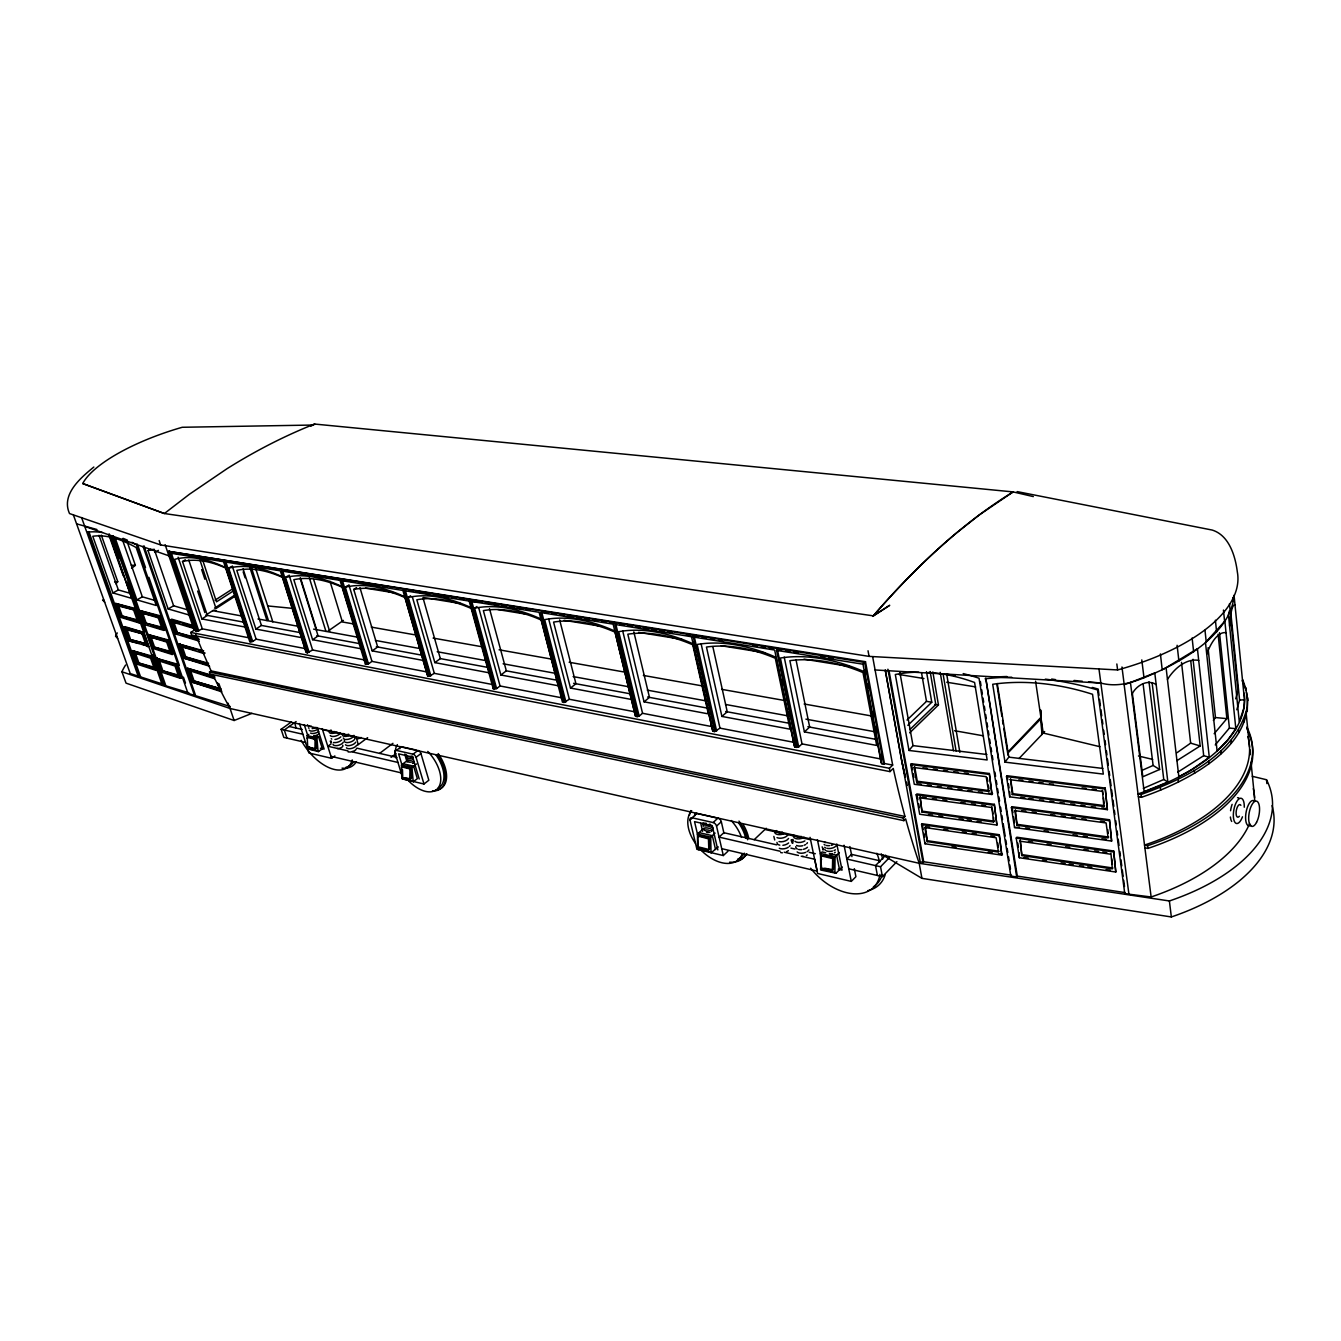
<?xml version="1.0" encoding="UTF-8"?>
<svg xmlns="http://www.w3.org/2000/svg" width="1341" height="1341" viewBox="0 0 1341 1341"><rect width="100%" height="100%" fill="white"/><g stroke="black" fill="none" stroke-linecap="round" stroke-linejoin="round"><path stroke-width="1.5" d="M314.967 749.166L315.085 739.444L307.91 737.366L307.156 738.321L308.698 737.097L315.889 739.075L316.493 748.228L314.867 749.15L307.525 746.451L309.134 747.356M316.51 748.094L315.621 748.194M842.249 866.923L835.979 873.242L820.742 869.991L820.541 853.479L822.117 851.937L825.738 852.759M820.809 866.487L821.379 855.893L832.66 858.592L832.409 870.292L821.849 868.096L820.826 866.672L821.631 866.118M824.765 868.23L833.348 869.84L833.784 858.944L832.778 857.687L822.938 855.424L821.765 856.178M835.979 873.242L834.907 872.622L835.057 856.798L839.349 852.524M409.743 779.121L410.028 768.98L401.948 766.901L401.546 767.823L403.138 766.566L410.899 768.711L411.452 778.031L409.743 779.121C408.921 778.635 399.635 778.199 402.686 775.802L402.484 769.633M697.756 837.304L698.695 836.214L708.467 838.863L708.802 849.272L707.713 850.16L698.208 847.629L697.756 837.304L699.684 835.912L708.668 838.008L709.624 839.365L709.322 849.607L698.845 847.009M1138.375 796.705L1141.459 797.292C1188.528 781.25 1267.631 741.573 1242.604 679.535M1247.264 711.032L1247.616 697.789M1234.072 595.588L1244.448 699.767L1243.945 707.813L1239.285 721.81L1228.44 614.58L1229.429 610.775M1100.76 683.038C1122.735 688.989 1142.75 678.429 1162.278 669.729C1177.884 662.102 1192.903 653.201 1206.246 642.004C1219.69 629.868 1233.083 614.346 1233.854 595.354M330.707 742.646L331.143 740.986M773.841 836.382L774.729 839.969M1244.197 693.23A187.153 92.328 -7.2 0 1 1138.023 793.906L1141.09 794.492C1183.516 779.054 1234.575 756.089 1246.996 708.299M1236.804 709.791L1239.587 700.069L1230.535 610.004M1235.698 698.812L1237.994 690.85L1230.451 615.955M822.737 849.674L823.156 848.4M793 839.416L792.816 843.204M1235.832 728.683L1227.786 739.947L1217.092 750.926L1205.475 642.523L1224.853 621.134L1235.832 728.683L1229.395 728.062L1215.248 744.942M1099.017 669.31L1128.921 894.196L1124.764 893.559L1125.334 892.653L1017.283 876.092L1016.679 876.964L1010.846 876.075L979.031 678.228A193.942 139.598 36.3 0 0 963.19 673.584M1115.796 872.019L1113.667 850.999L1016.847 837.22L1016.227 838.075L1019.328 857.737L1115.796 872.019L1113.667 850.999M1021.859 855.558L1020.216 840.271L1021.859 855.558L1112.343 868.884L1110.935 853.245M1111.622 841.075L1109.46 819.753L1012.036 806.712L1011.399 807.567L1014.55 827.514L1111.622 841.075L1109.46 819.753M1107.381 809.662L1105.185 788.055L1007.141 775.735L1006.504 776.59L1009.706 796.839L1107.381 809.662L1105.185 788.055M1103.878 806.511L1104.481 805.623L1012.891 793.688L1012.254 794.543L1103.878 806.511L1102.419 790.436L1102.939 794.224M1010.846 876.075L1011.466 875.204L923.681 861.743L920.261 862.162L885.228 669.93L901.571 760.28A751.027 312.738 -84.4 0 0 905.343 777.16M1019.328 857.737L1019.328 852.943M1001.811 855.139L999.263 834.705L922.206 823.743L921.552 824.564L925.022 843.774L1001.811 855.139L999.263 834.705M1014.55 827.514L1019.311 827.229M1017.098 825.268L1014.785 810.635L1106.107 822.955L1108.135 837.941L1017.098 825.268L1015.422 809.78M996.916 825.05L994.335 804.332L916.842 793.939L916.171 794.777L919.691 814.255L996.916 825.05L994.335 804.332M922.021 812.059L920.11 796.94L922.021 812.059L993.564 821.999L993.614 817.507M1009.706 796.839L1009.706 791.944M993.564 821.999L991.837 806.595M1012.254 794.543L1010.561 778.836L1012.891 793.688M1213.354 720.368L1215.466 717.552L1208.023 647.753M991.971 794.509L989.34 773.506L911.394 763.733L910.723 764.538L914.294 784.301L991.971 794.509L989.34 773.506M988.602 791.441L989.239 790.603L917.294 781.233L916.641 782.054L988.602 791.441L986.188 776.674L914.026 767.538L916.641 782.054M1004.996 762.141L992.709 684.279A213.94 154.835 33.1 0 1 1092.546 694.286L1103.308 774.109L1004.996 762.141L1008.818 757.145L997.268 683.524M927.335 841.645L924.804 827.548L996.145 837.773L998.475 852.122L927.335 841.645L925.458 826.71L929.531 827.296M925.022 843.774L925.659 842.936M872.874 616.391L873.309 615.854A925.508 392.192 -74.1 0 1 956.317 533.098L979.349 514.877L1013.125 491.912L1033.324 496.589M914.026 767.538L914.696 766.734L917.294 781.233M1016.679 876.964L985.752 678.01L1017.283 876.092M928.542 672.461A148.549 108.185 36.7 0 1 974.589 682.468L987.144 759.961L908.997 750.457L913.003 745.613L899.794 671.891M1214.141 733.728L1226.881 718.625L1218.097 634.209M115.946 583.804L117.773 581.709L101.296 535.109M1008.264 751.698L1041.035 717.251A1241.665 811.691 -68.1 0 0 1040.65 710.277M1044.656 731.532L1041.873 734.466A1238.212 809.076 -68.2 0 0 1040.666 710.043M1019.009 758.537L1041.94 734.466L1041.035 717.251M1008.013 752.921L1041.203 718.441M848.769 868.817L882.428 876.628L896.878 861.676M882.428 876.628L880.534 866.755L889.234 857.804M885.697 855.189L875.522 865.599L877.433 875.472M810.065 837.337L817.574 873.444L851.284 881.406L855.91 876.696L854.301 868.666M863.839 663.443L863.001 664.214L881.674 763.917L883.669 764.303L884.473 763.515L865.481 661.683L168.53 551.335L195.652 631.209L196.524 630.656L194.194 630.203L190.74 632.449L191.629 635.064L890.005 771.611L893.257 768.427A752.77 315.018 -84.4 0 0 903.214 809.88L904.974 816.451L211.14 670.902L209.464 672.042L210.151 674.087L903.868 820.658L905.644 818.865L907.555 825.704A752.77 315.018 -84.4 0 0 919.188 863.286L921.938 878.355L1171.347 916.959A183.482 98.848 -6 0 0 1272.073 805.589M903.868 820.658L903.398 818.06L904.974 816.451M190.74 632.449L889.401 768.292L892.67 765.091L872.689 656.956M909.684 732.856L938.449 704.947L932.833 671.925M909.969 729.521L935.8 704.494L930.134 671.539M907.84 725.347L931.777 702.248L926.497 671.657M907.019 720.067L926.497 701.343L931.777 702.248M754.195 839.684L766.231 828.269M724.006 833.482L721.324 821.715A3.487 2.196 47.5 0 0 717.871 818.178L696.867 813.451L692.09 817.792A3.47 2.162 47.9 0 0 690.028 820.072L696.918 849.289L723.319 855.558L728.046 851.133M718.273 846.909L711.015 852.91L710.73 837.153L715.088 833.113M723.319 855.558L716.547 826.106L721.324 821.715M692.375 636.003L691.503 636.724L712.842 731.264L714.602 731.599L693.297 637.009L774.645 650.05L794.744 747.105L795.582 746.334L794.325 740.282M692.09 817.792L713.094 822.553L717.871 818.178M794.744 747.105L798.7 746.937L802.019 743.886L882.445 759.308M804.399 731.884L876.679 745.428L863.001 672.595A163.535 108.688 45.1 0 0 789.866 660.66L804.399 731.884L809.662 727.073L796.068 660.023M698.661 849.741L697.555 849.121L697.488 834.068L703.237 828.788M690.028 820.072L692.409 817.893M168.53 551.335L864.643 662.454L865.481 661.683M714.602 731.599L719.983 728.146L793.57 742.26M712.842 731.264L713.68 730.527L712.507 730.292L692.979 643.781A164.591 104.229 48.6 0 0 618.721 631.695L639.171 716.128L637.193 716.63L635.533 716.312L613.139 624.152L540.741 612.552L564.025 702.466L569.355 699.264L634.595 711.769M721.911 716.429L790 729.186L775.299 658.28A158.154 102.871 47 0 0 706.456 647.049L721.911 716.429L727.241 711.786L712.825 646.597M796.621 747.473L776.556 650.351L781.535 650.268M639.171 716.128L642.557 713.295L711.786 726.587M635.533 716.312L636.372 715.591L635.265 715.373L614.765 631.058A159.78 98.748 49.9 0 0 544.647 619.643L565.936 701.997M1190.724 660.761L1200.178 745.948L1190.64 743.149L1177.012 752.687M644.066 701.829L708.333 713.881L692.727 644.803A153.276 97.407 48.6 0 0 627.823 634.209L644.066 701.829L649.463 697.37L633.824 631.846M131.586 568.366L135.374 565.332L127.345 542.25M1209.297 757.33L1191.21 769.969L1178.84 776.724L1166.083 667.684L1197.429 648.726L1209.297 757.33L1203.698 755.67L1177.767 772.148M693.297 637.009L698.242 636.941M93.836 467.037C80.661 477.798 60.881 494.443 69.531 513.569L160.652 544.949L869.069 656.386L1117.606 669.947A184.17 82.287 -7.9 0 0 1237.357 572.087C1235.346 556.113 1229.194 535.361 1212.23 530.064L1017.098 491.594M614.882 632.097A148.817 92.294 50 0 0 553.582 622.09L570.495 688.05L575.943 683.742L559.65 619.894M423.991 784.016L428.835 780.227L420.94 753.558A3.101 1.743 52.4 0 0 417.939 750.44L413.045 754.195L396.366 750.407A3.084 1.727 52.6 0 0 394.975 752.536L402.971 779.037L423.991 784.016L416.045 757.33A3.101 1.743 52.4 0 0 413.045 754.195M416.464 763.968L411.989 767.421L413.212 781.769L417.353 778.685L413.615 766.164L403.088 763.733M413.631 781.585L401.965 778.668L401.462 764.99L407.362 760.448M416.045 757.33L420.94 753.558M492.549 684.53L434.333 673.35L429.07 676.367L404.328 590.677L469.166 601.07L493.253 688.788L494.108 688.117L489.733 672.176M493.253 688.788L496.606 688.604L500.059 685.972L561.577 697.773M396.366 750.407L401.261 746.686L416.096 750.021M391.069 757.363L396.048 753.575M500.864 674.992L558.376 685.771L541.345 620.095A144.711 87.5 51.2 0 0 483.363 610.624L500.864 674.992L506.328 670.835L489.482 608.579M379.62 753.391L392.947 743.316M540.741 612.552L541.63 611.882L564.879 701.796M357.645 745.093L367.635 737.651M299.412 723.537L308.899 752.971L331.613 758.319L334.864 755.922M331.16 743.853L327.908 746.25L347.922 750.876M346.38 580.653L341.385 580.586L402.887 590.442L427.645 676.082L428.517 675.445L422.767 655.531M488.828 670.835L471.764 608.747A140.906 83.025 52.2 0 0 416.833 599.779L434.853 662.622L440.334 658.599L423.002 597.818M318.521 736.628L316.878 737.818L318.102 751.698L322.41 748.798L318.521 736.628L314.615 735.74M318.655 751.547L307.81 748.982L307.123 735.589L308.765 734.399M496.606 688.604L474.597 608.227L476.96 606.518M494.745 689.073L470.674 601.321L481.637 602.293M296.11 721.542L284.292 730.007L286.94 738.137M469.166 601.07L470.054 600.433M364.769 660.007L312.604 649.999L307.424 652.832L281.61 570.998L340.027 580.368L365.355 664.046L368.473 663.862L371.943 661.381L426.941 671.942M305.497 742.428L283.789 737.399L281.124 729.286L291.265 722.028M365.355 664.046L366.227 663.426L342.139 586.671A143.906 80.192 53.7 0 0 285.532 577.451L309.151 652.396M356.555 587.576L353.739 589.47L372.178 650.871L377.676 646.982L359.941 587.66M328.109 631.041L343.397 620.397M430.88 675.914L408.251 597.432L410.614 595.773M343.313 587.777A134.066 74.945 53.8 0 0 293.813 579.698L312.604 639.707L318.102 635.936L300.049 578.005M368.473 663.862L345.308 587.174L347.688 585.581M340.027 580.368L340.916 579.765L366.713 664.298M249.208 637.847L202.307 628.845L196.825 631.443L170.257 553.146L223.545 561.695L249.778 641.685L250.633 641.099L225.07 563.086M249.778 641.685L252.678 641.484L256.131 639.171L305.497 648.642M283.89 578.072A130.949 71.308 54.4 0 0 236.804 570.394L255.913 629.08L261.411 625.426L243.056 568.768M285.532 577.451L287.913 575.892M873.108 616.106L889.72 605.294L873.309 615.854L164.356 513.536L82.723 483.548A110.666 35.469 -17 0 1 182.242 427.276L313.71 425.03M185.326 559.8L182.527 561.527L201.888 618.955L207.369 615.402L188.779 560.035M281.61 570.998L282.498 570.428L308.296 652.229M214.526 608.177L234.843 595.052M216.337 610.842A4.777 3.654 -79.1 0 0 212.683 610.675L205.81 615.117L244.85 622.358M234.692 596.443L216.018 608.512L199.977 560.186M215.063 600.181L232.094 589.235M233.502 590.861L216.471 601.841L202.29 558.979M252.678 641.484L228.691 568.182L231.054 566.69M1176.962 760.632L1200.178 745.948M223.545 561.695L224.433 561.125M251.002 641.92L224.768 561.896L229.78 561.98M169.083 552.961L169.419 550.799M192.886 680.625L220.645 688.805L192.886 680.625L189.45 670.651L190.355 670.114L193.791 680.088M131.904 542.3A204.989 87.383 58 0 1 136.447 544.63L187.941 693.297L188.83 692.761L162.194 684.715L109.124 533.835M187.941 693.297L230.283 706.556L229.378 707.109L228.037 703.17M213.957 675.864L187.438 668.237L192.249 682.183L220.712 690.632M310.944 426.17L314.515 424.041L1013.125 491.912A924.804 390.851 -74 0 0 873.309 615.854M180.448 678.328L181.337 677.792L176.526 663.929L156.277 658.28L161.104 672.025L180.448 678.328L175.637 664.466L156.277 658.28M162.194 684.715L163.082 684.195L152.757 654.794M178.454 675.931L179.359 675.395L161.691 670.483L178.454 675.931L175.017 666.024L158.255 660.66M195.518 650.15L181.152 646.53L184.622 656.621L208.576 663.292M203.715 650.838L179.141 644.099L183.985 658.213L208.559 665.102M161.104 672.025L161.993 671.489L157.182 657.76M175.637 664.466L176.526 663.929M172.168 654.492L173.073 653.972L168.212 639.942L147.946 634.511L152.824 648.407L172.168 654.492L167.307 640.478L147.946 634.511M154.064 668.002L154.953 667.466L137.754 662.689L154.064 668.002L150.611 658.213L134.301 652.983L140.637 654.207M73.437 515.078L130.245 673.568L163.082 684.195M156.009 670.366L156.914 669.83L152.086 656.135L132.357 650.636L137.201 664.214L156.009 670.366L151.198 656.654L132.357 650.636M170.173 652.095L171.078 651.558L153.394 646.831L170.173 652.095L166.703 642.071L149.924 636.908L153.712 647.887L152.824 648.407M137.201 664.214L138.089 663.711L133.949 652.061M151.198 656.654L152.086 656.135M150.611 658.213L151.516 657.693M179.443 623.314L172.754 622.14L176.274 632.332L198.334 638.165M193.372 625.577L171.648 619.173L170.726 619.71L175.637 633.975L176.559 633.438L173.492 624.52M167.307 640.478L168.212 639.942M166.703 642.071L167.608 641.551M154.936 552.375L158.406 550.38M129.44 639.322L146.672 643.915L129.44 639.322L124.914 626.649L124.009 627.152L128.887 640.881L148.633 646.295L143.755 632.432L124.914 626.649M149.924 636.908L165.748 640.981M163.82 630.387L164.725 629.868L159.814 615.687L139.514 610.49L144.442 624.537L163.82 630.387L158.892 616.206L139.514 610.49M128.887 640.881L139.213 643.328M124.009 627.152L143.755 632.432M125.953 629.516L143.185 634.025L128.669 629.549M160.853 626.901L145.012 622.928L161.808 627.974L158.288 617.849L141.492 612.887L157.35 616.776M144.442 624.537L145.348 624.018L141.04 611.731M158.892 616.206L159.814 615.687M158.288 617.849L159.21 617.329M139.347 622.995L140.252 622.475L135.324 608.479L115.561 603.416L120.506 617.296L139.347 622.995L134.418 608.982L115.561 603.416M150.863 549.123L148.063 550.648L168.128 608.931L173.626 605.797L187.472 609.769M134.418 608.982L135.324 608.479M120.506 617.296L121.411 616.793L117.505 605.78L118.427 605.26L134.77 610.105L117.505 605.78M138.291 620.095L121.042 615.703L137.369 620.615L133.849 610.624M136.883 599.88L156.277 605.495L136.195 547.564A165.697 70.989 58.3 0 0 116.449 538.764L115.343 538.445L136.883 599.88L142.347 596.829L153.997 600.165M112.929 592.94L131.787 598.404L110.23 537.121L109.157 536.886A165.697 70.989 58.3 0 0 92.78 536.283L112.929 592.94L118.36 589.939L131.569 593.728M136.447 544.63L137.385 544.128M139.632 677.205L87.936 532.109L88.858 531.623L140.52 676.685M1166.083 667.684L1162.194 669.712L1160.418 653.955M1132.324 693.046L1142.834 776.757L1159.63 769.499L1153.109 765.46L1142.633 770.103M1167.86 782.038L1144.158 791.643L1130.446 682.485L1154.785 672.931L1167.86 782.038L1163.77 779.49L1152.103 682.653M831.806 857.989L832.778 857.687M1143.286 788.374L1163.77 779.49M708.802 849.088L709.64 848.752M707.713 850.16L708.685 849.842M125.601 665.019A132.826 53.053 -17.8 0 0 121.93 671.757L126.037 683.139L234.122 720.503L251.84 713.395M698.879 848.065L699.734 847.73M708.786 839.885L709.624 839.55M707.679 838.293L708.517 837.957M698.845 836.231L699.684 835.912M1128.753 894.162L1151.131 896.978L1124.144 684.748L1130.446 682.485M410.581 778.149L411.452 777.881M402.736 777.462L410.732 778.87M409.508 768.51L410.262 768.209M410.312 769.868L411.184 769.6M402.367 766.851L403.239 766.583M308.363 747.624L309.251 747.39M315.286 740.198L316.174 739.947M314.532 738.891L315.303 738.606M307.91 737.366L308.799 737.114M114.622 582.095L117.773 581.709M1239.587 700.069L1244.448 699.767M350.906 752.016L348.14 751.932M131.284 565.215L135.374 565.332M875.103 669.964L1100.927 683.072L1088.523 681.865M1215.466 717.552L1226.881 718.625M1074.04 680.457L1082.321 681.262M267.949 605.964L292.64 608.378M913.003 745.613L986.892 754.497M1008.818 757.145L1102.822 768.443M910.723 764.538L988.703 774.344M1006.504 776.59L1104.582 788.927M922.943 767.773L927.067 768.292M933.252 769.063L937.376 769.583M943.544 770.371L947.668 770.891M953.853 771.678L957.977 772.198M964.162 772.969L968.286 773.489M1018.724 779.859L1022.797 780.378M1028.933 781.149L1033.006 781.669M1039.141 782.44L1043.214 782.96M1049.332 783.731L1053.423 784.25M1082.003 787.854L1086.093 788.374M1092.211 789.145L1096.284 789.648M1009.924 779.674L1101.816 791.307M916.993 783.747L921.083 784.284M927.218 785.088L931.308 785.625M937.426 786.429L941.516 786.966M947.651 787.77L951.741 788.307M957.876 789.111L961.95 789.648M968.085 790.452L972.175 790.989M978.31 791.793L982.383 792.33M988.518 793.134L992.608 793.671M1020.736 797.342L1024.876 797.895M1029.033 798.431L1033.19 798.985M1039.426 799.806L1043.583 800.342M1049.819 801.164L1053.959 801.7M1060.195 802.521L1064.352 803.075M1070.587 803.879L1074.744 804.432M1080.98 805.254L1085.137 805.79M1091.356 806.611L1095.513 807.148M1101.749 807.969L1105.906 808.506M916.171 794.777L993.698 805.187M1011.399 807.567L1108.856 820.642M780.663 852.574L782.39 852.809M922.172 797.208L926.262 797.761M932.414 798.582L936.504 799.135M942.656 799.974L946.763 800.527M961.095 802.454L965.202 803.008M971.353 803.829L975.443 804.382M981.595 805.22L985.685 805.773M1021.641 810.618L1025.798 811.171M1032.017 812.009L1036.157 812.562M1050.69 814.523L1054.831 815.093M1061.066 815.931L1065.207 816.485M1071.442 817.323L1075.583 817.876M1081.818 818.714L1085.959 819.284M1100.475 821.245L1104.632 821.798M919.457 797.761L991.2 807.45M922.692 811.221L994.201 821.145M1017.718 824.413L1108.739 837.035M928.475 814.557L932.531 815.127M938.633 815.982L942.706 816.535M958.949 818.815L963.022 819.368M967.079 819.938L971.135 820.508M977.237 821.362L981.294 821.932M1025.496 828.084L1029.637 828.671M1044.086 830.682L1048.209 831.252M1072.984 834.722L1077.125 835.292M1083.31 836.147L1087.434 836.734M1101.9 838.745L1106.023 839.315M921.552 824.564L998.626 835.56M1016.227 838.075L1113.08 851.887M943.796 829.325L947.869 829.911M962.134 831.956L966.207 832.543M972.326 833.415L976.399 834.001M990.664 836.03L994.737 836.616M1028.463 841.444L1032.587 842.031M1047.019 844.109L1051.143 844.696M1065.575 846.758L1069.699 847.344M1084.131 849.406L1088.255 850.01M1094.44 850.881L1098.564 851.485M1102.688 852.071L1106.811 852.658M315.738 748.898L310.861 747.758M1019.579 841.125L1110.348 854.15M927.989 840.79L999.095 851.25M1022.479 854.686L1112.929 867.996M951.926 846.825L955.965 847.411M988.283 852.189L992.323 852.792M998.391 853.681L1002.431 854.284M1024.055 857.469L1028.161 858.089M1042.527 860.201L1046.617 860.805M1060.982 862.933L1065.089 863.537M1069.196 864.14L1073.303 864.744M1079.455 865.666L1083.562 866.269M1087.668 866.873L1091.758 867.476M1106.124 869.605L1110.231 870.208M1252.276 776.305L1266.507 779.741A184.153 98.111 -6.2 0 1 1169.386 900.968L919.188 863.286L230.065 708.501L121.93 671.757M946.679 674.205L954.96 675.529M175.252 553.263L179.342 553.917M183.449 554.571L187.539 555.224M191.646 555.878L195.736 556.549M199.843 557.202L203.933 557.856M208.039 558.51L212.129 559.163M216.236 559.817L220.326 560.471M233.887 562.65L238.011 563.304M242.118 563.958L246.241 564.628M250.348 565.282L254.472 565.936M258.578 566.589L262.702 567.26M266.809 567.913L270.932 568.567M275.039 569.238L279.163 569.891M284.527 570.746L288.55 571.383M292.573 572.037L296.612 572.674M300.635 573.328L304.658 573.965M308.698 574.619L312.721 575.255M316.744 575.909L320.767 576.546M324.807 577.2L338.904 579.446M350.47 581.307L354.577 581.96M358.684 582.614L362.774 583.268M366.881 583.922L379.185 585.9M383.275 586.553L387.381 587.207M409.256 590.711L413.313 591.347M417.369 592.001L421.426 592.655M425.483 593.309L429.522 593.946M433.579 594.599L439.664 595.572M443.703 596.225L447.76 596.862M451.816 597.516L455.873 598.17M459.913 598.807L463.969 599.461M485.66 602.93L489.683 603.567M493.706 604.221L497.746 604.858M501.769 605.512L505.792 606.149M509.815 606.803L513.854 607.439M517.877 608.093L521.9 608.73M525.923 609.367L529.963 610.021M543.692 612.217L547.832 612.871M551.956 613.541L556.096 614.195M560.236 614.865L564.377 615.519M568.517 616.19L572.641 616.843M576.781 617.514L580.921 618.167M585.062 618.838L589.185 619.492M593.325 620.162L597.466 620.816M601.606 621.486L605.746 622.14M609.87 622.811L614.01 623.464M619.743 624.386L623.783 625.023M627.806 625.677L631.846 626.331M635.885 626.968L639.908 627.622M643.948 628.259L647.988 628.912M652.028 629.549L656.051 630.203M660.09 630.84L664.13 631.494M668.17 632.131L672.193 632.784M686.324 635.047L690.364 635.684M702.298 637.595L706.372 638.249M710.445 638.903L714.502 639.556M718.575 640.193L722.631 640.847M753.139 645.725L757.212 646.379M761.269 647.033L765.342 647.686M769.416 648.34L773.472 648.994M785.642 650.938L789.765 651.592M793.872 652.246L797.996 652.916M820.625 656.537L824.749 657.191M828.855 657.844L832.979 658.498M224.768 561.896L280.319 570.797L306.134 652.581L307.424 652.832M470.674 601.321L539.132 612.284L562.449 702.164L564.025 702.466M691.503 636.724L614.832 624.42L637.193 716.63M776.556 650.351L863.001 664.214M365.523 588.163L394.472 592.839M423.438 597.533L460.667 603.551M497.897 609.585L526.845 614.279M564.075 620.296L601.304 626.331M638.534 632.349L681.966 639.372M721.274 645.742L764.705 652.765M803.997 659.135L849.507 666.494M899.14 674.523L923.966 678.546M946.712 682.234L975.661 686.91M934.928 704.36L938.449 704.947M352.717 623.8L342.408 621.973L330.355 582.463A4.526 3.285 -81 0 1 330.154 581.357M371.273 627.102L416.615 635.148M433.109 638.081L482.576 646.865M499.07 649.798L552.66 659.319M569.154 662.253L624.805 672.126M643.345 675.428L703.12 686.056M721.676 689.341L785.575 700.689M804.131 703.991L872.153 716.077M954.591 730.711L983.456 735.84M212.683 610.675L241.514 615.938M257.992 618.955L299.194 626.498M313.61 629.13L356.874 637.042M375.413 640.428L420.722 648.709M437.2 651.726L486.632 660.761M503.11 663.778L556.666 673.568M573.143 676.585L628.761 686.76M647.301 690.146L707.025 701.075M725.565 704.461L787.368 715.759M805.907 719.145L875.941 731.951M261.294 625.409L300.334 632.634M316.761 635.684L359.908 643.68M376.352 646.731L423.605 655.498M440.049 658.548L489.364 667.684M505.808 670.735L557.655 680.356M573.613 683.307L631.142 693.967M647.586 697.018L707.646 708.165M725.665 711.501L789.363 723.302M807.852 726.738L875.841 739.344M103.995 600.248L102.587 599.997L104.699 602.226M201.888 618.955L246.526 627.32M255.913 629.08L302.748 637.863M312.604 639.707L361.819 648.927M372.178 650.871L423.94 660.577L416.028 633.187M434.853 662.622L489.364 672.847M570.495 688.05L631.242 699.432M250.633 641.099L225.808 567.729A137.419 72.665 54.9 0 0 174.548 559.381L198.854 631.091M428.517 675.445L427.561 675.261L404.898 596.879A147.476 84.366 53 0 0 345.308 587.174M493.119 687.933L494.108 688.117M795.582 746.334L794.325 746.099L775.936 657.291A169.838 110.079 46.9 0 0 697.152 644.468L716.63 731.096M884.473 763.515L892.67 765.091M195.652 631.209L196.825 631.443M427.645 676.082L429.07 676.367M117.27 632.935A134.368 51.746 -17.5 0 0 115.577 636.221L116.969 636.506M1247.113 729.755L1246.845 727.14A185.242 94.943 -6.8 0 1 1147.578 845.685L1144.527 845.065A185.024 94.809 -6.9 0 0 1247.834 736.645M117.673 638.433L115.577 636.221M1144.879 847.797L1147.913 848.417A185.125 95.077 -6.8 0 0 1247.918 731.398M209.464 672.042L903.398 818.06M322.494 729.621L354.192 736.745M765.728 829.66L810.567 839.751M289.187 726.487L302.194 729.437M880.165 860.855L851.468 854.351L846.808 859.028L880.534 866.755M281.124 729.286L302.865 734.248M307.123 735.589L316.878 737.818M820.541 853.479L835.057 856.798M356.807 748.161L396.835 757.33M776.707 844.847L723.838 832.711L719.094 837.119L780.144 851.25M790.939 848.115L795.012 849.037M809.243 852.306L815.345 853.714M351.929 751.798L397.959 762.442M699.08 832.61L712.322 835.678L715.524 849.49M784.217 852.205L798.448 855.491M802.521 856.43L814.741 859.263L817.205 871.13L721.743 848.669M401.462 764.99L411.989 767.421M697.488 834.068L710.73 837.153M320.432 748.228L324.136 749.099L317.281 727.576M838.209 869.219L842.064 870.125L836.784 843.992M307.692 748.479L317.431 750.759M820.407 869.002L834.89 872.404M331.11 756.358L401.093 772.835M401.914 778.316L412.425 780.814M697.538 848.903L710.764 852.055M1099.955 746.719L1043.214 733.041L1035.57 681.228M1138.459 755.989L1152.657 759.408M76.588 523.862L96.938 529.511M168.128 608.931L189.852 615.217M170.726 619.71L194.411 626.7M183.298 624.453L192.903 627.303M172.754 622.14L195.82 628.979M176.274 632.332L199.323 639.288M123.288 617.363L140.252 622.475M151.164 625.778L164.725 629.868M182.477 635.232L198.267 639.992M175.637 633.975L199.323 641.132M179.141 644.099L202.793 651.374M199.356 651.324L205.123 653.101M181.152 646.53L204.201 653.637M184.622 656.621L207.654 663.845M142.984 644.518L148.633 646.295M155.657 648.491L171.145 653.352M183.985 658.213L209.615 666.276M187.438 668.237L215.029 677.037M144.258 655.363L149.706 657.107M161.004 660.727L175.922 665.505M194.194 671.355L213.387 677.49M189.45 670.651L214.392 678.647M139.967 664.315L155.02 669.226M165.865 672.763L181.337 677.792M192.249 682.183L221.785 691.822L218.935 683.759M84.768 526.393L168.916 555.828M82.723 483.548L164.356 513.536L189.416 494.259L227.132 468.629A721.19 467.087 -69.4 0 1 314.515 424.041L314.967 424.41M331.529 742.294L330.221 741.187M882.981 855.156L921.938 878.355M823.223 849.842L822.15 846.808M792.045 839.617L792.766 840.673M791.106 839.952L792.145 843.087M212.884 674.64L214.594 678.295A594.432 384.079 -87.4 0 0 230.065 708.501L234.122 720.503M211.14 670.902L208.76 665.672A594.432 384.079 -87.4 0 1 195.719 634.511M1242.219 680.608L1246.175 690.33L1245.906 687.631M81.583 517.559L138.391 676.786M98.999 535.294L118.36 589.939M118.427 605.26L121.947 615.184M126.859 628.996L130.345 638.802M135.19 652.464L138.643 662.169M142.28 634.544L145.767 644.434M142.414 612.368L145.934 622.408M150.829 636.372L154.299 646.312M159.143 660.124L162.579 669.947M113.314 535.947L165.613 685.033M112.376 536.45L164.725 685.569M111.437 537.255L119.014 558.811M127.278 582.312L144.493 631.293M108.956 535.16L123.255 575.792M142.85 632.952L147.728 646.815M122.266 539.283L142.347 596.829M143.99 545.821L195.4 694.94M143.034 546.34L194.495 695.476M138.073 546.089L145.515 567.595M148.901 577.368L179.359 665.387M183.415 677.121L185.46 682.988M173.676 621.621L177.18 631.812M182.074 646.01L185.527 656.084M180.046 643.579L183.683 654.157M190.757 674.674L192.551 679.904M159.177 540.591L160.652 544.949M154.332 549.525L173.626 605.797M171.145 552.609L197.697 630.873M165.127 544.681L194.194 630.203M178.102 557.185L202.307 628.845M217.46 682.636L219.74 689.358M201.653 569.573L204.871 579.228M197.647 591.063L204.855 612.602M232.244 565.936L256.131 639.171M225.657 561.326L251.857 641.333M249.862 567.461L266.993 620.581M243.157 571.853L245.068 577.77M255.628 568.299L272.843 621.922M304.256 724.66L308.011 736.343M251.605 568.249L268.284 620.028M322.192 728.649L331.613 758.319M293.947 609.954L298.356 623.917M306.15 651.827L282.515 576.948A140.57 76.303 54.3 0 0 228.691 568.182M289.103 575.121L312.604 649.999M300.585 578.155L316.66 629.767M309.302 577.686L325.964 631.46M313.677 579.496L329.668 631.326M342.273 579.982L367.568 663.678M348.878 584.777L371.943 661.381M402.216 765.778L398.612 753.86L412.659 757.045L419.213 779.02M404.697 754.095L407.077 762.04M405.217 590.057L429.941 675.73M403.775 589.822L412.408 619.693M414.704 627.655L421.61 651.558M414.905 629.281L405.854 597.985A137.369 78.851 53.1 0 0 353.739 589.47M412.374 596.963L434.333 673.35M471.563 600.684L495.617 688.402M471.144 604.422L472.786 610.406M474.965 618.369L479.34 634.31M480.447 638.299L484.822 654.24M487.001 662.219L488.644 668.187M478.687 607.674L500.059 685.972M548.687 618.989L569.355 699.264M542.099 619.609L543.641 625.61M547.262 639.59L550.363 651.558M551.402 655.565L552.961 661.549M558.124 681.513L561.225 693.498M615.703 623.733L638.048 715.91M619.844 647.502L622.76 659.521M631.997 697.571L633.455 703.572M622.71 630.957L642.557 713.295M697.856 835.711L694.537 821.647L712.239 825.67L717.837 849.926M700.74 823.307L702.6 831.336M694.169 636.288L715.44 730.862M693.733 642.037L695.091 648.072M701.075 643.63L719.983 728.146M777.411 649.614L797.459 746.702M781.786 679.636L782.624 683.675M788.474 711.97L789.313 716.027M784.217 657.073L802.019 743.886M798.7 746.937L780.378 658.012A175.637 116.298 45 0 1 864.09 671.657L881.188 762.878M817.407 839.634L821.53 859.631M839.533 869.655L836.616 855.24L829.375 853.597A4.375 2.364 -10.6 0 0 832.426 853.58M844.042 845.199L851.284 881.406M849.909 846.557L851.921 856.597M864.643 662.454L883.669 764.303M864.995 669.545L865.75 673.618M867.644 683.793L868.415 687.849M872.974 712.272L873.729 716.329M875.639 726.504L876.394 730.577M880.97 754.983L881.724 759.056M868.029 650.771L869.069 656.386M889.401 768.292L890.005 771.611M888.966 670.483L923.681 861.743M887.893 669.209L923.027 862.581M908.997 750.457L895.319 674.523A148.549 108.185 36.7 0 1 918.686 672.176M911.394 763.733L912.467 769.65M913.171 773.606L913.892 777.562M917.194 795.9L917.898 799.789M918.602 803.678L919.289 807.584M922.206 823.743L923.245 829.492M923.932 833.331L924.636 837.17M921.535 672.847L926.497 701.343M943.192 674.674L956.083 750.96M940.209 672.327L953.518 750.809M1246.51 692.375L1247.884 700.522M946.796 674.707L959.854 752.385M987.127 777.679L987.73 781.367M988.334 785.072L988.937 788.759M992.139 808.422L993.027 813.87M997.771 843.053L998.442 847.16M980.372 681.546L981.025 685.653M981.696 689.777L982.35 693.9M983.02 698.024L983.674 702.148M984.344 706.254L984.998 710.378M985.669 714.502L986.322 718.625M986.976 722.749L987.647 726.856M988.3 730.979L988.971 735.103M989.624 739.226L990.295 743.35M990.949 747.473L991.619 751.58M992.273 755.704L992.943 759.827M994.921 772.181L995.592 776.305M996.246 780.428L996.916 784.552M997.57 788.676L998.24 792.782M998.894 796.906L999.565 801.03M1000.554 807.215L1001.207 811.339M1001.878 815.445L1002.532 819.569M1003.202 823.692L1005.18 836.063M1005.851 840.17L1006.504 844.294M1007.175 848.417L1007.829 852.541M1008.499 856.664L1009.153 860.771M1009.823 864.895L1010.477 869.018M997.033 685.368L1001.861 716.161M1002.515 720.268L1003.152 724.375M1003.789 728.465L1007.979 755.151M1007.141 775.735L1007.778 779.792M1008.415 783.848L1009.069 787.888M1012.036 806.712L1012.975 812.696M1013.612 816.686L1014.55 822.67M1017.785 843.103L1018.406 847.043M1103.442 798.029L1104.213 803.728M1107.716 829.559L1108.236 833.297M1111.689 858.776L1112.427 864.308M1099.017 695.275L1098.195 689.106A268.502 191.545 32.7 0 0 1092.328 687.447M1099.553 699.382L1100.391 705.55M1100.927 709.674L1101.749 715.843M1102.302 719.949L1102.855 724.056M1103.677 730.225L1104.23 734.332M1105.051 740.5L1105.587 744.624M1106.409 750.792L1106.962 754.899M1107.515 759.006L1108.337 765.175M1109.158 771.343L1109.711 775.467M1110.247 779.574L1111.086 785.742M1111.622 789.849L1112.443 796.018M1112.996 800.124L1113.818 806.293M1114.371 810.417L1114.924 814.523M1115.746 820.692L1116.282 824.799M1117.103 830.967L1117.656 835.074M1118.21 839.198L1119.031 845.366M1119.852 851.535L1120.406 855.642M1120.959 859.749L1121.78 865.917M1122.316 870.041L1123.138 876.209M1123.691 880.316L1124.512 886.485M1124.764 893.559L1097.558 689.945A268.636 191.562 32.7 0 0 1045.293 679.149M1116.835 663.979L1117.606 669.947M1141.09 794.492L1141.459 797.292M1147.578 845.685L1147.913 848.417M1121.964 666.997L1124.227 684.748M1143.119 684.094L1153.109 765.46M1169.386 900.968L1171.347 916.959M1148.986 681.748L1159.63 769.499M1160.334 787.402L1160.669 790.201M1141.794 659.906L1143.974 677.674M1178.152 779.372L1178.471 782.172M1194.311 770.522L1194.63 773.304M1181.505 662.37L1190.64 743.149M1177.113 645.289L1178.907 661.046M1208.61 760.984L1208.912 763.783M1192.115 638.014L1193.624 651.76M1193.037 659.269L1203.698 755.67M1220.846 750.91L1221.148 753.692M1204.989 630.253L1206.246 642.004M1215.399 620.229L1216.622 631.946M1223.445 610.054L1224.635 621.704M1230.887 740.467L1231.172 743.232M1219.505 632.701L1229.395 728.062M1229.462 603.718L1230.25 611.446M1238.631 729.772L1238.9 732.538M1246.074 712.322L1249.527 747.088M1250.214 753.91L1249.795 749.736A184.907 94.926 -6.8 0 1 1249.795 755.084M1251.036 762.224L1254.556 797.627M1233.033 597.449L1233.418 601.304M1243.995 719.011L1244.28 721.76M1266.507 779.741L1266.893 783.597M907.321 785.44A751.027 312.738 -84.4 0 1 906.516 782.138M994.469 677.171A268.502 191.545 32.7 0 1 1006.94 676.518M1051.662 679.049A268.502 191.545 32.7 0 1 1055.484 679.602M985.082 678.831A268.636 191.562 32.7 0 1 1011.717 677.239M474.597 608.227A155.372 93.635 51.1 0 1 540.926 619.022M905.443 777.026A749.988 312.386 -84.4 0 1 901.672 760.179M408.251 597.432A151.282 88.841 52.1 0 1 471.077 607.657M182.527 561.527A128.015 67.905 54.9 0 1 227.367 568.852M1250.734 825.268A12.84 5.029 -79.8 0 1 1245.873 813.601A12.84 5.029 -79.8 0 1 1254.07 800.828M1231.692 821.463A12.79 5.079 -79.8 0 1 1230.401 817.021M1230.569 810.752A12.79 5.079 -79.8 0 1 1232.128 804.365M1237.525 797.711A12.79 5.079 -79.8 0 1 1238.799 798.046M1242.47 816.803A12.79 5.062 -79.8 0 1 1233.921 820.122A12.79 5.062 -79.8 0 1 1237.709 800.158A12.79 5.062 -79.8 0 1 1244.28 807.215M1239.386 816.233A6.403 2.531 -79.8 0 1 1236.285 815.11A6.403 2.531 -79.8 0 1 1237.391 806.997A6.403 2.531 -79.8 0 1 1240.878 805.321M1229.596 626.13A39.643 5.951 89.1 0 1 1235.027 605.109M1131.921 694.236A18.003 13.796 -51.7 0 1 1156.193 684.681M1206.732 654.19A41.672 17.131 -81.1 0 1 1226.026 632.717M1167.458 679.418A41.102 25.948 -68 0 1 1198.72 660.426M1253.282 788.676A182.879 97.239 -6.5 0 1 1254.623 801.264M1249.661 823.542A182.879 97.239 -6.5 0 1 1151.131 896.978M87.936 532.109A204.989 87.383 58 0 1 102.452 532.511M123.037 538.328A204.989 87.383 58 0 1 127.429 540.188M148.063 550.648A74.073 33.072 59 0 1 154.181 549.357M788.558 838.46A6.437 3.436 -11.5 0 1 779.004 841.595M787.804 834.89A6.437 3.436 -11.5 0 1 783.01 837.874A6.437 3.436 -11.5 0 1 777.009 837.605M782.474 832.191A4.291 2.28 -11.5 0 1 777.495 832.174M776.942 831.722A4.291 2.28 -11.5 0 1 776.674 830.582M788.374 850.63A4.274 2.296 -11.5 0 1 786.631 851.619M788.575 842.936A6.42 3.436 -11.5 0 1 782.876 845.299M779.775 845.148A6.42 3.436 -11.5 0 1 777.629 844.092M777.11 843.305A6.42 3.436 -11.5 0 1 777.009 842.399M790.067 845.568A6.42 3.453 -11.5 0 1 789.346 846.489M788.24 847.328A6.42 3.453 -11.5 0 1 779.305 848.266M783.815 833.784A6.437 3.42 -11.5 0 1 776.825 834.27A6.437 3.42 -11.5 0 1 775.031 830.8M711.266 825.369A4.71 2.464 -12.8 0 1 708.283 826.861A4.593 2.397 -12.8 0 1 704.88 826.995M709.992 824.045A4.71 2.464 -12.8 0 1 705.416 825.201M704.343 825.067A4.71 2.464 -12.8 0 1 702.818 824.296M703.405 826.24A4.593 2.397 -12.8 0 1 703.07 825.67M712.037 830.565A3.101 1.626 -12.8 0 1 711.384 831.47M710.076 832.174A3.101 1.626 -12.8 0 1 706.556 832.158M712.272 826.643A4.71 2.464 -12.8 0 1 708.082 828.939A4.71 2.464 -12.8 0 1 703.723 828.151M712.993 827.9A4.71 2.481 -12.8 0 1 710.328 830.364M709.188 830.733A4.71 2.481 -12.8 0 1 705.701 830.867M704.813 830.548A4.71 2.481 -12.8 0 1 703.824 829.509M706.187 823.206A4.593 2.397 -12.8 0 1 703.12 822.821M831.169 855.893A6.588 4.241 44.9 0 1 832.593 856.731M807.433 842.718A6.47 3.487 -11.2 0 1 806.712 843.657M805.606 844.512A6.47 3.487 -11.2 0 1 804.231 845.216M802.639 845.735A6.47 3.487 -11.2 0 1 796.571 845.45M804.868 840.924A6.487 3.47 -11.2 0 1 794.895 841.243M801.348 836.432A4.325 2.313 -11.2 0 1 795.766 835.963M807.198 854.971A4.308 2.33 -11.1 0 1 806.41 855.524M803.276 856.43A4.308 2.33 -11.1 0 1 801.231 856.245M807.45 847.244A6.47 3.487 -11.2 0 1 803.393 849.322M801.734 849.607A6.47 3.487 -11.2 0 1 798.599 849.456M797.342 849.021A6.47 3.487 -11.2 0 1 796.403 848.384M795.867 847.596A6.47 3.487 -11.2 0 1 795.749 846.691M808.925 849.876A6.47 3.487 -11.2 0 1 807.114 851.652M805.723 852.373A6.47 3.487 -11.2 0 1 797.157 851.954M804.114 837.32A6.487 3.47 -11.2 0 1 796.336 838.712A6.487 3.47 -11.2 0 1 793.805 835.007M694.806 815.73A3.47 2.162 47.9 0 1 696.867 813.451M713.094 822.553A3.503 2.196 47.5 0 1 716.547 826.106M832.862 844.78A6.571 3.537 -10.7 0 1 831.269 845.316M829.576 845.618A6.571 3.537 -10.7 0 1 826.374 845.467M825.084 845.031A6.571 3.537 -10.7 0 1 824.128 844.377M825.788 842.584A6.571 3.537 -10.7 0 1 824.497 842.148M835.259 852.256A4.375 2.364 -10.6 0 1 834.488 852.809M835.946 846.087A6.554 3.537 -10.7 0 1 826.961 848.333M825.67 847.898A6.554 3.537 -10.7 0 1 824.715 847.261M835.426 849.825A6.554 3.554 -10.6 0 1 834.035 850.546M832.443 851.066A6.554 3.554 -10.6 0 1 826.257 850.781M825.302 850.127A6.554 3.554 -10.6 0 1 824.732 849.322M882.21 874.768A48.796 31.631 44.8 0 1 873.393 886.82M881.272 853.815A48.796 31.631 44.8 0 1 882.646 859.179M885.211 874.567A50.941 33.056 44.8 0 1 867.711 890.659M879.964 874.332A48.863 31.597 44.8 0 1 852.809 893.709A48.863 31.597 44.8 0 1 810.635 868.197M876.897 853.295A48.863 31.597 44.8 0 1 879.579 862.33M746.887 853.748A35.889 22.462 47.3 0 1 737.433 860.62M743.283 824.681A35.889 22.462 47.3 0 1 748.781 838.661M745.713 854.854A35.922 22.462 47.3 0 1 729.605 862.179M689.492 815.227A35.922 22.462 47.3 0 1 690.749 810.584M738.992 821.111A35.922 22.462 47.3 0 1 747.607 839.768M742.042 854.368A33.894 21.154 47.3 0 1 700.991 850.11M695.426 843.372A33.894 21.154 47.3 0 1 691.705 810.635M731.197 820.508A33.894 21.154 47.3 0 1 741.489 837.371M738.824 823.173A33.843 21.171 47.3 0 1 745.68 838.175M744.339 853.178A33.843 21.171 47.3 0 1 737.5 859.279M354.678 737.801A5.465 2.447 -17.4 0 1 354.711 739.109M354.208 739.846A5.465 2.447 -17.4 0 1 345.928 742.461M345.073 742.143A5.465 2.447 -17.4 0 1 344.536 741.657M344.335 741.053A5.465 2.447 -17.4 0 1 345.023 739.612M353.907 735.321A5.465 2.447 -17.4 0 1 351.325 738.17A5.465 2.447 -17.4 0 1 346.062 739.494M344.955 739.36A5.465 2.447 -17.4 0 1 343.38 737.969M348.643 734.197A3.654 1.626 -17.4 0 1 344.151 734.265M356.153 749.166A3.637 1.643 -17.4 0 1 352.08 751.53M355.667 742.193A5.465 2.464 -17.4 0 1 350.638 745.345A5.465 2.464 -17.4 0 1 345.509 744.741M356.622 745.261A5.448 2.464 -17.4 0 1 351.593 748.429A5.448 2.464 -17.4 0 1 346.464 747.809M349.096 735.656A5.465 2.447 -17.4 0 1 343.531 736.142A5.465 2.447 -17.4 0 1 343.095 733.443M413.43 757.162A4.224 1.961 -16.8 0 1 410.631 758.453A4.107 1.911 -16.8 0 1 407.748 758.604M408.066 756.961A4.107 1.894 -16.8 0 0 410.095 756.71A4.224 1.944 -16.8 0 0 412.089 755.922M407.211 756.844A4.107 1.894 -16.8 0 1 405.954 755.754M407.077 758.369A4.107 1.911 -16.8 0 1 406.474 757.514M414.268 762.526A2.766 1.291 -16.8 0 1 412.458 763.431M407.178 759.744A4.107 1.911 -16.8 0 0 411.151 760.213A4.224 1.961 -16.8 0 0 412.19 759.878M407.698 761.487A4.107 1.911 -16.8 0 0 411.67 761.973A4.207 1.961 -16.8 0 0 413.665 761.185M406.692 755.1A4.107 1.894 -16.8 0 1 405.602 754.48M407.027 766.683A5.548 3.101 52.2 0 1 408.804 766.516M312.487 737.232A5.347 2.883 53.5 0 1 314.129 737.03M340.396 733.024A5.431 2.414 -17.5 0 1 335.351 736.159A5.431 2.414 -17.5 0 1 330.272 735.555M340.849 736.829A5.431 2.414 -17.5 0 1 334.965 739.478M331.78 739.109A5.431 2.414 -17.5 0 1 331.244 738.64M334.395 731.515A3.637 1.609 -17.5 0 1 331.244 731.566A3.637 1.609 -17.5 0 1 331.009 729.957M342.709 745.261A3.621 1.626 -17.6 0 1 341.368 747.54A3.621 1.626 -17.6 0 1 337.144 748.479M341.804 739.897A5.431 2.431 -17.5 0 1 333.574 742.495M343.279 742.227A5.431 2.431 -17.6 0 1 337.58 745.512A5.431 2.431 -17.6 0 1 333.004 744.154M337.01 732.085A5.448 2.414 -17.5 0 1 330.674 733.276A5.448 2.414 -17.5 0 1 329.819 730.459M399.869 748.814A3.068 1.727 52.6 0 1 401.261 746.686M311.38 726.168A5.398 2.364 -17.7 0 1 309.05 726.118M307.709 725.347A5.398 2.364 -17.7 0 1 307.542 724.76M316.107 727.358A5.398 2.364 -17.7 0 1 312.151 728.599M309 728.247A5.398 2.364 -17.7 0 1 308.497 727.777M318.622 734.147A3.587 1.592 -17.7 0 1 316.241 735.304M315.336 735.505A3.587 1.592 -17.7 0 1 313.727 735.538M317.951 729.118A5.398 2.364 -17.7 0 1 312.922 731.029A5.398 2.364 -17.7 0 1 309.268 730.191M318.722 731.549A5.398 2.38 -17.7 0 1 310.559 733.091M438.205 753.592A31.849 17.986 52.2 0 1 435.49 789.966M436.998 754.53A31.866 17.969 52.2 0 1 432.489 790.905M427.779 751.413A30.072 16.913 52.2 0 1 438.524 787.452A30.072 16.913 52.2 0 1 408.15 780.412M395.763 757.9A30.072 16.913 52.2 0 1 397.372 744.607M436.043 755.033A30.022 16.93 52.2 0 1 438.323 788.039M353.605 761.805A39.643 21.54 53.5 0 1 346.012 767.236M356.287 761.738A41.387 22.529 53.5 0 1 342.022 768.142M356.036 737.064A41.387 22.529 53.5 0 1 358.064 744.456M352.23 759.911A39.694 21.523 53.5 0 1 330.489 768.276A39.694 21.523 53.5 0 1 301.205 740.349M296.043 728.012A39.694 21.523 53.5 0 1 294.886 722.9M361.014 737.449A23.468 12.957 53.5 0 1 357.846 738.79M1256.517 822.435A12.857 5.029 -79.8 0 0 1257.154 801.398A12.857 5.029 -79.8 0 0 1248.689 817.39A12.857 5.029 -79.8 0 0 1256.517 822.435"/></g></svg>
